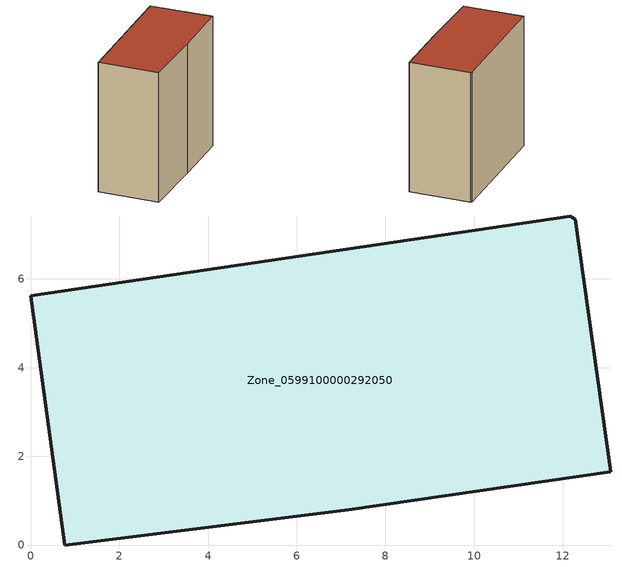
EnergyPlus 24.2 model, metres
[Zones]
Zone_0599100000292050
 floor ground (C_G): 12.16,7.42 12.29,7.35 13.08,1.65 7.18,0.79 0.77,0 0,5.62 z0
 wall outside (C_F): 0.77,0 7.18,0.79 13.08,1.65 12.29,7.35 12.16,7.42 0,5.62 0.77,0 z0:12.39
 roof outside (C_R): 12.16,7.42 0,5.62 0.77,0 7.18,0.79 13.08,1.65 12.29,7.35 z12.39
[BUILDING]
Pand.0599100000292050: North Axis=0; Terrain=City; Loads Convergence Tolerance Value=0.04; Temperature Convergence Tolerance Value=0.4; Solar Distribution=FullExterior; Maximum Number of Warmup Days=25; Minimum Number of Warmup Days=1
[Site:Location]
Rotterdam.The.Hague.AP_ZH_NLD Design_Conditions: Latitude=51.96; Longitude=4.45; Time Zone=1; Elevation=-4.5
[SITE:GROUNDTEMPERATURE:BUILDINGSURFACE]
18, 18, 18, 18, 18, 18, 18, 18, 18, 18, 18, 18
[MATERIAL] Thermal Absorptance=0.9; Solar Absorptance=0.7; Visible Absorptance=0.7
Name | Roughness | Thickness | Conductivity | Density | Specific Heat
G.TI.1946 | MediumSmooth | 0.15 | 1 | 540 | 1210
F.TI.1946 | Rough | 0.3 | 0.857143 | 1920 | 840
R.TI.1946 | MediumRough | 0.2 | 0.1 | 1500 | 1000
[CONSTRUCTION]
C_G: G.TI.1946
C_F: F.TI.1946
C_R: R.TI.1946
[ZONE]
Zone_0599100000292050: Type=1; Multiplier=1; Ceiling Height=Autocalculate; Volume=Autocalculate; Floor Area=autocalculate; Part of Total Floor Area=Yes
[ZONEINFILTRATION:DESIGNFLOWRATE]
Infil_Zone_0599100000292050: Zone or ZoneList or Space or SpaceList=Zone_0599100000292050; Schedule=AlwaysOn; Design Flow Rate Calculation Method=Flow/Area; Flow Rate per Floor Area=0.003; Constant Term Coefficient=1; Temperature Term Coefficient=0; Velocity Term Coefficient=0; Velocity Squared Term Coefficient=0
[HVACTEMPLATE:ZONE:IDEALLOADSAIRSYSTEM]
Zone_0599100000292050: Maximum Heating Supply Air Temperature=50; Minimum Cooling Supply Air Temperature=13; Maximum Heating Supply Air Humidity Ratio=0.0156; Minimum Cooling Supply Air Humidity Ratio=0.0077; Heating Limit=NoLimit; Cooling Limit=NoLimit; Dehumidification Control Type=ConstantSensibleHeatRatio; Cooling Sensible Heat Ratio=0.7; Dehumidification Setpoint=60; Humidification Control Type=None; Humidification Setpoint=30; Outdoor Air Method=None; Outdoor Air Flow Rate per Person=0.00944; Outdoor Air Flow Rate per Zone Floor Area=0; Outdoor Air Flow Rate per Zone=0; Demand Controlled Ventilation Type=None; Outdoor Air Economizer Type=NoEconomizer; Heat Recovery Type=None; Sensible Heat Recovery Effectiveness=0.7; Latent Heat Recovery Effectiveness=0.65
[ZONECONTROL:THERMOSTAT]
ThermostatControl_Zone_0599100000292050: Zone or ZoneList=Zone_0599100000292050; Control Type Schedule=DualSetpointControlType; Control 1=Thermostat_Zone_0599100000292050; Temperature Difference Between Cutout And Setpoint=0
[THERMOSTATSETPOINT:DUALSETPOINT]
Thermostat_Zone_0599100000292050: Heating Setpoint Temperature Schedule=HeatingSetpoint_Zone_0599100000292050; Cooling Setpoint Temperature Schedule=CoolingSetpoint_Zone_0599100000292050
[SCHEDULE:COMPACT]
HeatingSetpoint_Zone_0599100000292050: Through: 12/31, For: AllDays, Until: 24:00, 21
CoolingSetpoint_Zone_0599100000292050: Through: 12/31, For: AllDays, Until: 24:00, 24
DualSetpointControlType: Through: 12/31, For: AllDays, Until: 24:00, 4
AlwaysOn: Through: 12/31, For: AllDays, Until: 24:00, 1
